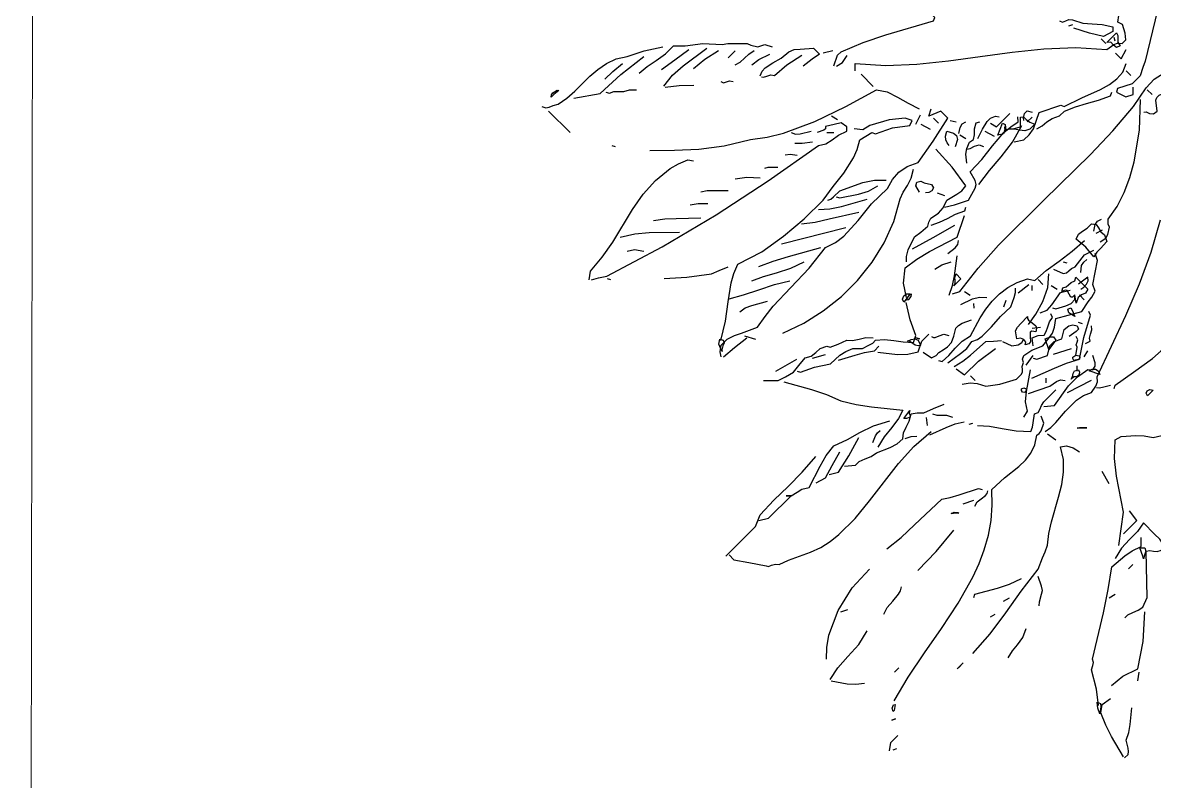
# Model space of a CAD drawing. Header units: inches. Extents: x 70 to 1974, y -315 to 363.
# Drawn here: x 1113.9819 to 1114.406, y 207.624 to 207.9085 of the extents above; entities that cross this region are included whole.
import ezdxf

# ---------------------------------------------------------------- set-up
doc = ezdxf.new("R2010")
doc.units = ezdxf.units.IN
doc.header["$MEASUREMENT"] = 0
doc.layers.add('DERAKHT', color=56, linetype='Continuous', lineweight=9)
doc.layers.add('PDF_stair-open-win', color=7, linetype='Continuous', true_color=0x6d6d6d)
doc.layers.add('Tree', color=91, linetype='Continuous')

# ---------------------------------------------------------------- blocks, each defined once
blk = doc.blocks.new('P057')
at = {"layer": 'Tree', "linetype": 'Continuous'}
for p, q in [((0.19928, 0.01724), (0.19812, 0.01477)), ((0.19812, 0.01477), (0.19928, 0.01724))]:
    blk.add_line(p, q, dxfattribs=at)
for points in [[(0.02189, 0.24959), (0.02422, 0.2541), (0.02175, 0.27431), (0.02044, 0.29525), (0.02058, 0.33887), (0.02117, 0.38336), (0.02044, 0.40546), (0.01855, 0.42713), (0.01564, 0.44225), (0.01535, 0.45025), (0.01724, 0.4581)], [(-0.0351, 0.51582), (0.00241, 0.45461), (0.0043, 0.45039), (0.00706, 0.4453), (0.00706, 0.43745), (0.00241, 0.42815), (0.00357, 0.42597), (0.01041, 0.42815), (0.01259, 0.4328), (0.00924, 0.43629)], [(0.13283, 0.22778), (0.1337, 0.23258), (0.1337, 0.23738), (0.13283, 0.24756), (0.13283, 0.25817), (0.13399, 0.26355), (0.13632, 0.26907), (0.1353, 0.27417), (0.13414, 0.27707), (0.13166, 0.27925), (0.11582, 0.32258), (0.10709, 0.3444), (0.09735, 0.36548), (0.08645, 0.38554)], [(-0.13281, 0.31022), (-0.13616, 0.31371), (-0.12045, 0.32767), (-0.1062, 0.34323), (-0.09254, 0.3601), (-0.0793, 0.3774), (-0.06593, 0.39485), (-0.05226, 0.41171), (-0.03758, 0.42771), (-0.02173, 0.44181), (-0.02071, 0.44748), (-0.01955, 0.4501), (-0.01707, 0.45213), (-0.01707, 0.45562), (-0.02071, 0.45853), (-0.02609, 0.46144), (-0.02958, 0.46028), (-0.03772, 0.47147), (-0.04325, 0.47642), (-0.05022, 0.48093)], [(-0.05822, 0.4328), (-0.05633, 0.43367), (-0.05532, 0.43585), (-0.05444, 0.43803), (-0.05255, 0.43963), (-0.04601, 0.44298), (-0.04107, 0.44719), (-0.03597, 0.4517), (-0.02958, 0.45562), (-0.0274, 0.45344), (-0.02958, 0.44646), (-0.03787, 0.44138), (-0.0479, 0.43629)], [(-0.02507, 0.4453), (-0.02507, 0.45461), (-0.02304, 0.45388), (-0.02158, 0.45228), (-0.01984, 0.45068), (-0.01707, 0.44995), (-0.01809, 0.44748), (-0.02056, 0.44719), (-0.02333, 0.44719), (-0.02507, 0.4453)], [(-0.02173, 0.44995), (-0.02391, 0.45112)], [(-0.01576, 0.44428), (-0.01024, 0.44428), (-0.01242, 0.45112)], [(0.0264, 0.42931), (0.02742, 0.43062), (0.02975, 0.43149), (0.03178, 0.43323), (0.03222, 0.43629), (0.0264, 0.44094), (0.02553, 0.44283), (0.02568, 0.44501), (0.02757, 0.44995)], [(-0.02958, 0.44428), (-0.02507, 0.44428)], [(-0.02173, 0.35268), (-0.01824, 0.35821), (-0.01794, 0.3633), (-0.01882, 0.36824), (-0.02391, 0.37886), (-0.01707, 0.39281), (-0.01474, 0.39383), (-0.01053, 0.40648), (-0.00544, 0.41957), (-0.00355, 0.42611), (-0.00268, 0.43236), (-0.00312, 0.43861), (-0.00559, 0.44428)], [(-0.0021, 0.44094), (0.00241, 0.44094)], [(0.01724, 0.44181), (0.02189, 0.44181)], [(-0.05139, 0.43498), (-0.05022, 0.43745)], [(0.06784, 0.3457), (0.06886, 0.35035), (0.06799, 0.35297), (0.06537, 0.35733), (0.06319, 0.35821), (0.06086, 0.36068), (0.05897, 0.371), (0.05563, 0.38118), (0.05112, 0.39122), (0.04574, 0.40081), (0.03294, 0.41869), (0.01855, 0.43396)], [(-0.01707, 0.36984), (-0.01606, 0.37391), (-0.01562, 0.37798), (-0.01474, 0.3822), (-0.01242, 0.387), (-0.01242, 0.39165), (-0.00922, 0.39907), (-0.00544, 0.40604), (-0.00122, 0.41331), (0.00241, 0.42131), (0.00139, 0.42364)], [(-0.14532, 0.30237), (-0.14866, 0.3092), (-0.14866, 0.31269), (-0.14256, 0.32782), (-0.13514, 0.34236), (-0.119, 0.37202), (-0.12002, 0.37449), (-0.12714, 0.37405), (-0.13499, 0.371)], [(-0.03074, 0.35602), (-0.02885, 0.35821), (-0.02609, 0.36286), (-0.03074, 0.36751), (-0.02928, 0.36911), (-0.02681, 0.36926), (-0.02376, 0.36955), (-0.02042, 0.371), (-0.02042, 0.36635), (-0.02202, 0.363), (-0.02478, 0.36082), (-0.02783, 0.35879), (-0.03074, 0.35602)], [(-0.0274, 0.36751), (-0.02885, 0.36868), (-0.03045, 0.37115), (-0.03045, 0.37391), (-0.0274, 0.37551)], [(-0.02507, 0.36853), (-0.02507, 0.37318)], [(-0.04223, 0.35035), (-0.03758, 0.35137), (-0.03758, 0.35733), (-0.03758, 0.36417)], [(-0.02391, 0.2874), (-0.02027, 0.2935), (-0.01576, 0.30237), (-0.01824, 0.31139), (-0.01955, 0.31357), (-0.02202, 0.31517), (-0.02856, 0.31706), (-0.02885, 0.32855), (-0.0303, 0.34018), (-0.03118, 0.3521), (-0.03074, 0.35821), (-0.02958, 0.36417), (-0.03205, 0.36635)], [(-0.01824, 0.31488), (-0.01998, 0.32694), (-0.02086, 0.33916), (-0.02245, 0.35152), (-0.02609, 0.36417)], [(-0.04107, 0.33669), (-0.04325, 0.34352), (-0.04455, 0.34934), (-0.0447, 0.35268), (-0.04325, 0.35602), (-0.04107, 0.35733)], [(-0.03292, 0.34803), (-0.03641, 0.35602), (-0.03438, 0.35661), (-0.03307, 0.35545), (-0.03074, 0.35137), (-0.03292, 0.34803)], [(-0.03205, 0.35486), (-0.03379, 0.35617), (-0.0335, 0.35486), (-0.03205, 0.3537), (-0.03074, 0.35486), (-0.03205, 0.35486)], [(0.0597, 0.34803), (0.05723, 0.35181), (0.05665, 0.35457), (0.05752, 0.35733)], [(0.14533, 0.28173), (0.14417, 0.28391), (0.14679, 0.29903), (0.1494, 0.31473), (0.14984, 0.32258), (0.1494, 0.33014), (0.14766, 0.33756), (0.14417, 0.34454), (0.14504, 0.3489), (0.14766, 0.35486), (0.14679, 0.35748), (0.14417, 0.36169)], [(0.05504, 0.33553), (0.05374, 0.33901), (0.05417, 0.3425), (0.05504, 0.34628), (0.05504, 0.35035), (0.05766, 0.35225), (0.06043, 0.35181), (0.06333, 0.35094), (0.06653, 0.35137), (0.07104, 0.34919), (0.07118, 0.34279), (0.07118, 0.33916), (0.07205, 0.33553), (0.06363, 0.3364), (0.05504, 0.33553)], [(0.06188, 0.34803), (0.06319, 0.35268)], [(-0.03423, 0.31953), (-0.03917, 0.32346), (-0.04135, 0.32651), (-0.04325, 0.33087), (-0.04252, 0.33407), (-0.04441, 0.33683), (-0.04717, 0.33974), (-0.04921, 0.34352), (-0.0479, 0.3457)], [(-0.04107, 0.34352), (-0.03423, 0.3457)], [(0.22327, 0.20844), (0.2096, 0.22662), (0.18881, 0.24072), (0.17922, 0.24829), (0.17063, 0.25744), (0.1718, 0.2621), (0.17848, 0.26966), (0.18256, 0.27344), (0.18779, 0.27707), (0.19259, 0.28463), (0.19608, 0.29234), (0.19869, 0.30033), (0.20059, 0.30848), (0.20436, 0.32535), (0.20713, 0.33392), (0.21062, 0.34236), (0.2096, 0.34454), (0.19841, 0.34134), (0.18721, 0.33596), (0.17616, 0.33043), (0.17063, 0.32811), (0.16496, 0.32637), (0.1638, 0.32389)], [(-0.05938, 0.10768), (-0.06229, 0.10957), (-0.06505, 0.11335), (-0.06505, 0.11902), (-0.06317, 0.1244), (-0.06099, 0.12891), (-0.05604, 0.13952), (-0.05764, 0.14825), (-0.05866, 0.15712), (-0.05924, 0.17471), (-0.05968, 0.19274), (-0.06171, 0.21062), (-0.05938, 0.2179), (-0.05837, 0.22502), (-0.05895, 0.23942), (-0.06055, 0.25396), (-0.0604, 0.26907), (-0.06229, 0.27576), (-0.06273, 0.28231), (-0.06142, 0.28914), (-0.05822, 0.29641), (-0.06128, 0.31386), (-0.06505, 0.33204), (-0.07204, 0.33204), (-0.07538, 0.32389), (-0.07785, 0.32855)], [(-0.06287, 0.33204), (-0.05938, 0.33422)], [(-0.05255, 0.32986), (-0.05488, 0.33349), (-0.05546, 0.33625), (-0.05473, 0.33887)], [(-0.04107, 0.32637), (-0.03976, 0.32825), (-0.03888, 0.33131), (-0.03728, 0.33422), (-0.03423, 0.33553)], [(0.04719, 0.21062), (0.04937, 0.21193), (0.04966, 0.21804), (0.04923, 0.22458), (0.04923, 0.23142), (0.05068, 0.23811), (0.04676, 0.25134), (0.0453, 0.25817), (0.04443, 0.26515), (0.04443, 0.27227), (0.04545, 0.27925), (0.04748, 0.28624), (0.05068, 0.29307), (0.05504, 0.29554), (0.05577, 0.30601), (0.05737, 0.31677), (0.05897, 0.32782), (0.0597, 0.33887)], [(0.05853, 0.31022), (0.06537, 0.31269), (0.06653, 0.31459), (0.06668, 0.31677), (0.06683, 0.31909), (0.06784, 0.32171), (0.06653, 0.33204), (0.06886, 0.33887)], [(0.07002, 0.21062), (0.07322, 0.21528), (0.07699, 0.21819), (0.08237, 0.22095), (0.08819, 0.2288), (0.09386, 0.23927), (0.09386, 0.24378), (0.09328, 0.24566), (0.09197, 0.24683), (0.09052, 0.24814), (0.08921, 0.25061), (0.08703, 0.25192), (0.08586, 0.2541), (0.08732, 0.26064), (0.09052, 0.26806), (0.08965, 0.27489), (0.08892, 0.27867), (0.08703, 0.28274), (0.08354, 0.2874), (0.08776, 0.29496), (0.0927, 0.30339), (0.0911, 0.3111), (0.09052, 0.31517), (0.08921, 0.31953), (0.08484, 0.32171), (0.07554, 0.33553), (0.07104, 0.33771)], [(-0.07204, 0.3252), (-0.06738, 0.3252)], [(-0.05139, 0.31953), (-0.05371, 0.31982), (-0.05575, 0.32069), (-0.05764, 0.32229), (-0.05938, 0.3252), (-0.05517, 0.32753), (-0.05269, 0.32782), (-0.05022, 0.32637), (-0.0479, 0.32171)], [(-0.05139, 0.32986), (-0.04674, 0.33087)], [(0.07322, 0.32171), (0.07031, 0.32549), (0.06973, 0.32811), (0.07002, 0.33087)], [(-0.1933, 0.17282), (-0.18152, 0.18474), (-0.17033, 0.1971), (-0.15971, 0.21091), (-0.14997, 0.22662), (-0.14313, 0.23593), (-0.13718, 0.24566), (-0.12772, 0.26646), (-0.12002, 0.28856), (-0.11318, 0.31139), (-0.10708, 0.31546), (-0.09966, 0.31793), (-0.09152, 0.32011), (-0.08352, 0.32287)], [(-0.07785, 0.31371), (-0.08003, 0.32055)], [(-0.07538, 0.31604), (-0.06854, 0.31822)], [(0.0597, 0.31822), (0.06188, 0.31953)], [(0.07322, 0.30339), (0.07205, 0.30572), (0.07322, 0.30761), (0.07336, 0.30993), (0.0735, 0.31226), (0.07452, 0.31488), (0.07322, 0.31706), (0.08484, 0.31706), (0.08543, 0.31401), (0.08456, 0.31124), (0.08412, 0.30833), (0.08586, 0.30455), (0.08136, 0.30804), (0.08121, 0.30586), (0.08048, 0.30499), (0.07816, 0.30572), (0.07554, 0.30645), (0.07424, 0.30557), (0.07322, 0.30339)], [(0.08136, 0.31371), (0.08194, 0.31604), (0.08179, 0.3188), (0.08092, 0.32127), (0.07889, 0.32287), (0.07787, 0.31488)], [(-0.1568, 0.30339), (-0.15331, 0.3092)], [(-0.14401, 0.30339), (-0.14285, 0.30819), (-0.14401, 0.31371)], [(-0.12816, 0.31139), (-0.11653, 0.31139)], [(-0.06738, 0.11553), (-0.07436, 0.12702), (-0.0825, 0.13749), (-0.09021, 0.14825), (-0.09341, 0.15406), (-0.09603, 0.16032), (-0.0905, 0.17791), (-0.08745, 0.19594), (-0.08599, 0.21426), (-0.0857, 0.23244), (-0.08745, 0.24378), (-0.0889, 0.25541), (-0.09152, 0.26733), (-0.09384, 0.27329), (-0.09719, 0.27925), (-0.09501, 0.28856), (-0.09254, 0.28958), (-0.08716, 0.30078), (-0.08003, 0.31022), (-0.0812, 0.31371), (-0.0857, 0.31139), (-0.09268, 0.30281), (-0.09937, 0.29089), (-0.10053, 0.28536), (-0.10533, 0.28173)], [(-0.01576, 0.24276), (-0.01838, 0.24537), (-0.02071, 0.24945), (-0.02391, 0.25875), (-0.02333, 0.26399), (-0.02274, 0.27024), (-0.0242, 0.27286), (-0.02507, 0.27562), (-0.02391, 0.28173), (-0.0242, 0.28652), (-0.02609, 0.29205), (-0.0242, 0.29961), (-0.02333, 0.30383), (-0.02391, 0.30804), (-0.03946, 0.31051), (-0.05604, 0.31139)], [(0.08354, 0.31022), (0.08819, 0.31022)], [(-0.17614, 0.2621), (-0.17731, 0.26515), (-0.1776, 0.2682), (-0.17629, 0.27431), (-0.1744, 0.28071), (-0.17396, 0.2874), (-0.17236, 0.29118), (-0.1696, 0.29423), (-0.16364, 0.30106), (-0.15782, 0.30106), (-0.15898, 0.2951), (-0.16015, 0.2874)], [(0.07322, 0.2714), (0.07176, 0.27998), (0.06901, 0.28943), (0.06464, 0.29845), (0.05853, 0.30572)], [(0.06537, 0.30106), (0.07002, 0.30237)], [(0.07322, 0.28274), (0.07525, 0.28725), (0.07496, 0.29219), (0.07322, 0.30237), (0.0767, 0.30804)], [(0.0767, 0.29089), (0.07889, 0.29205), (0.08223, 0.29845), (0.08354, 0.30208), (0.08354, 0.30572), (0.08136, 0.30804)], [(0.1007, 0.24727), (0.1068, 0.26283), (0.11015, 0.27097), (0.11451, 0.27925), (0.10607, 0.29176), (0.09851, 0.30572), (0.09604, 0.30673)], [(0.10986, 0.28958), (0.11102, 0.29307), (0.10913, 0.29423), (0.10768, 0.2967), (0.10622, 0.29932), (0.10419, 0.30106)], [(-0.02173, 0.27242), (-0.01896, 0.2778), (-0.01707, 0.28347), (-0.01519, 0.28943), (-0.01242, 0.29554), (-0.01358, 0.29772)], [(0.05621, 0.29772), (0.06086, 0.29772)], [(0.08703, 0.29641), (0.08484, 0.29772), (0.08558, 0.29976), (0.08732, 0.29947), (0.09168, 0.29772), (0.08703, 0.29641)], [(0.09168, 0.25744), (0.09386, 0.25875), (0.09735, 0.26558), (0.09386, 0.2714), (0.09371, 0.27562), (0.09604, 0.28056), (0.0927, 0.28624), (0.09328, 0.2903), (0.09473, 0.29263), (0.09735, 0.29423), (0.09953, 0.29336), (0.09968, 0.29103), (0.09851, 0.28522)], [(0.09604, 0.29641), (0.09851, 0.29772)], [(0.16496, 0.29423), (0.16307, 0.29496), (0.16235, 0.2967), (0.16307, 0.29859), (0.16496, 0.2999), (0.16496, 0.29423)], [(-0.17498, 0.2621), (-0.17367, 0.26297), (-0.17265, 0.26515), (-0.17134, 0.26762), (-0.16931, 0.26907), (-0.16844, 0.28012), (-0.16582, 0.29205)], [(-0.04107, 0.14883), (-0.03583, 0.1638), (-0.03234, 0.17907), (-0.03045, 0.19478), (-0.03045, 0.21034), (-0.0322, 0.22604), (-0.03583, 0.2413), (-0.0415, 0.25614), (-0.04921, 0.27024), (-0.05095, 0.27489), (-0.05226, 0.28012), (-0.05386, 0.28551), (-0.05706, 0.29089)], [(-0.04325, 0.28274), (-0.0479, 0.28391), (-0.04921, 0.28624), (-0.0479, 0.28856), (-0.04528, 0.28943), (-0.04107, 0.29205), (-0.03859, 0.29161), (-0.03787, 0.28943), (-0.03845, 0.28696), (-0.0399, 0.28522)], [(-0.03423, 0.29089), (-0.02958, 0.29307)], [(0.00139, 0.2256), (-0.00689, 0.23112), (-0.01358, 0.23927), (-0.01213, 0.24901), (-0.00966, 0.2589), (-0.00326, 0.27925), (-0.01024, 0.29307)], [(0.05286, 0.28173), (0.05403, 0.29089)], [(0.05853, 0.28958), (0.05621, 0.29205)], [(0.08586, 0.2634), (0.08136, 0.26675), (0.08311, 0.27068), (0.08586, 0.27373), (0.08514, 0.27649), (0.08368, 0.27955), (0.08209, 0.28289), (0.08136, 0.28624), (0.07889, 0.2874)], [(0.11102, 0.27925), (0.10768, 0.28391), (0.10593, 0.28463), (0.1052, 0.28624), (0.10433, 0.28783), (0.10201, 0.28856)], [(0.11567, 0.28274), (0.11451, 0.2874)], [(0.12018, 0.23927), (0.12483, 0.24494), (0.12207, 0.26122), (0.12207, 0.26966), (0.12353, 0.27824), (0.12599, 0.28056), (0.12542, 0.28332), (0.12381, 0.28493), (0.11916, 0.2874)], [(-0.23576, 0.20495), (-0.23503, 0.21208), (-0.23357, 0.21935), (-0.23227, 0.22706), (-0.23227, 0.23462), (-0.2266, 0.24029), (-0.21933, 0.25003), (-0.20944, 0.25875), (-0.20726, 0.26195), (-0.20449, 0.26471), (-0.19795, 0.2714), (-0.19534, 0.27227), (-0.19112, 0.27489), (-0.18894, 0.27925), (-0.18428, 0.28173)], [(-0.15898, 0.08238), (-0.15651, 0.0866), (-0.15331, 0.09154), (-0.14081, 0.1324), (-0.13034, 0.17369), (-0.12162, 0.21513), (-0.11435, 0.25643), (-0.11158, 0.26093), (-0.11057, 0.26588), (-0.10969, 0.27125), (-0.10751, 0.27707), (-0.10969, 0.27925), (-0.11435, 0.27824), (-0.11682, 0.27417), (-0.12002, 0.26907), (-0.119, 0.26806), (-0.11929, 0.26646), (-0.12118, 0.2621)], [(-0.12249, 0.27707), (-0.11784, 0.27824)], [(-0.01925, 0.25192), (-0.01474, 0.26748), (-0.01024, 0.28391)], [(0.00008, 0.26675), (0.00081, 0.273), (0.00052, 0.27591), (-0.00108, 0.27824)], [(0.05286, 0.21411), (0.05432, 0.22458), (0.0549, 0.23011), (0.05403, 0.23593), (0.05577, 0.23956), (0.0565, 0.24348), (0.0565, 0.25235), (0.05577, 0.26181), (0.05621, 0.2714), (0.0533, 0.27751), (0.05156, 0.28056), (0.04937, 0.28274)], [(0.09953, 0.26907), (0.10535, 0.28056)], [(0.11233, 0.27591), (0.11102, 0.27635), (0.11044, 0.27707), (0.11087, 0.2794), (0.11262, 0.28071), (0.11364, 0.28042), (0.11451, 0.27925), (0.11233, 0.27591)], [(0.12483, 0.27824), (0.12542, 0.28056), (0.12701, 0.28216), (0.1292, 0.2826), (0.13166, 0.28173), (0.12483, 0.27824)], [(0.13632, 0.27373), (0.13777, 0.27504), (0.13908, 0.27693), (0.14199, 0.28173)], [(-0.1933, 0.25526), (-0.19228, 0.2589), (-0.19214, 0.26297), (-0.19199, 0.26704), (-0.19112, 0.2714)], [(-0.18545, 0.2634), (-0.18457, 0.26937), (-0.18181, 0.27707)], [(-0.11653, 0.26675), (-0.11318, 0.27024)], [(-0.08352, 0.23462), (-0.0825, 0.23665), (-0.0825, 0.23898), (-0.08222, 0.24494), (-0.07509, 0.26006), (-0.07058, 0.26675), (-0.06505, 0.27242)], [(0.02073, 0.24727), (0.01768, 0.25366), (0.01419, 0.25919), (0.00575, 0.27024)], [(0.05286, 0.26806), (0.05068, 0.27242)], [(0.07452, 0.25875), (0.07002, 0.2621), (0.06915, 0.26486), (0.06901, 0.26806), (0.06886, 0.27489), (0.06988, 0.27373), (0.07104, 0.27344), (0.07409, 0.27402), (0.07729, 0.27431), (0.07874, 0.27344), (0.08019, 0.2714), (0.07816, 0.2698), (0.07772, 0.26864), (0.07991, 0.26646), (0.08252, 0.26399), (0.08266, 0.26224), (0.08136, 0.25991), (0.08048, 0.26166), (0.0783, 0.26195), (0.07598, 0.26093), (0.07452, 0.25875)], [(0.0767, 0.2714), (0.08019, 0.27591)], [(0.09502, 0.26907), (0.08819, 0.27242), (0.08965, 0.27606), (0.0911, 0.27751), (0.09386, 0.27707), (0.09502, 0.26907)], [(0.11916, 0.27242), (0.11669, 0.27489)], [(0.12018, 0.26558), (0.1196, 0.26748), (0.11843, 0.26922), (0.11786, 0.27125), (0.11916, 0.27373), (0.12076, 0.273), (0.12178, 0.27125), (0.12178, 0.26937), (0.12018, 0.26806), (0.12018, 0.26558)], [(0.12483, 0.25744), (0.1305, 0.27489)], [(-0.0812, 0.24029), (-0.07887, 0.2416), (-0.07174, 0.25235), (-0.06825, 0.25846), (-0.06636, 0.26558)], [(0.00139, 0.25308), (0.0027, 0.25832), (0.00575, 0.26442)], [(0.03106, 0.24843), (0.03382, 0.25686), (0.03643, 0.26108), (0.04007, 0.26442)], [(-0.20013, 0.25526), (-0.20013, 0.2621)], [(-0.13383, 0.24959), (-0.13092, 0.25104), (-0.12889, 0.25337), (-0.12467, 0.25991)], [(-0.12685, 0.24625), (-0.12336, 0.24988), (-0.119, 0.25526)], [(0.01855, 0.2541), (0.01797, 0.25599), (0.01666, 0.25716), (0.01506, 0.25846), (0.01389, 0.26093), (0.01855, 0.26093), (0.01855, 0.2541)], [(0.0264, 0.25643), (0.03106, 0.25744)], [(0.03905, 0.25308), (0.03673, 0.25526)], [(0.06886, 0.25061), (0.07554, 0.25308), (0.07801, 0.25671), (0.0786, 0.25948), (0.07787, 0.2621)], [(0.09168, 0.25061), (0.09052, 0.25875)], [(0.10637, 0.23811), (0.1132, 0.25192), (0.11422, 0.25744), (0.11538, 0.26006), (0.11786, 0.2621)], [(-0.21744, 0.21062), (-0.2186, 0.22008), (-0.21802, 0.22967), (-0.21511, 0.24959)], [(-0.21177, 0.23345), (-0.21089, 0.24334), (-0.20828, 0.2541)], [(-0.08352, 0.2256), (-0.07843, 0.23142), (-0.07392, 0.23811), (-0.06505, 0.2541)], [(0.05752, 0.21528), (0.05926, 0.22196), (0.05999, 0.22865), (0.06086, 0.24276), (0.06435, 0.24639), (0.06784, 0.25061)], [(0.11567, 0.22444), (0.11451, 0.22909), (0.10913, 0.23273), (0.10448, 0.23811), (0.09604, 0.25061)], [(0.09735, 0.19812), (0.10346, 0.20365), (0.11073, 0.20859), (0.11858, 0.21411), (0.12599, 0.22095), (0.12469, 0.22386), (0.12294, 0.22618), (0.11916, 0.23127), (0.12032, 0.2336), (0.11974, 0.23593), (0.11858, 0.23854), (0.11786, 0.2416), (0.11786, 0.25308)], [(0.10986, 0.25192), (0.10768, 0.2541)], [(0.14664, 0.24494), (0.15057, 0.24901), (0.15115, 0.24959), (0.14766, 0.24625), (0.14664, 0.24494)], [(-0.2266, 0.21746), (-0.22485, 0.22851), (-0.22325, 0.24029)], [(-0.19228, 0.24029), (-0.19039, 0.24101), (-0.18938, 0.24276), (-0.18836, 0.2448), (-0.18647, 0.24625)], [(-0.12584, 0.23593), (-0.1238, 0.23869), (-0.12002, 0.2416)], [(-0.08469, 0.21062), (-0.07902, 0.21804), (-0.07378, 0.22633), (-0.06287, 0.24378)], [(0.03571, 0.20728), (0.04254, 0.20844), (0.04356, 0.21193), (0.04356, 0.2147), (0.04429, 0.2179), (0.04501, 0.22153), (0.04472, 0.2256), (0.04283, 0.22967), (0.04007, 0.23462), (0.03993, 0.23723), (0.04065, 0.23999), (0.04356, 0.24625)], [(0.0597, 0.21528), (0.06653, 0.21629), (0.06683, 0.22967), (0.06886, 0.24378)], [(0.10302, 0.23593), (0.10157, 0.23622), (0.10084, 0.23694), (0.10142, 0.23869), (0.10317, 0.23927), (0.10389, 0.23854), (0.10419, 0.23694), (0.10302, 0.23593)], [(0.18997, 0.02509), (0.18532, 0.04341), (0.18154, 0.0629), (0.1779, 0.08296), (0.17369, 0.10303), (0.16816, 0.12265), (0.16468, 0.13225), (0.16046, 0.14141), (0.15551, 0.15043), (0.14969, 0.15886), (0.14286, 0.16672), (0.13501, 0.17413), (0.13559, 0.18576), (0.13705, 0.19812), (0.13719, 0.20437), (0.13646, 0.21048), (0.13428, 0.21644), (0.1305, 0.22211), (0.13094, 0.224), (0.13065, 0.22633), (0.12818, 0.23127), (0.12353, 0.23345)], [(0.20495, 0.08587), (0.20379, 0.10375), (0.20131, 0.12149), (0.19826, 0.13938), (0.19594, 0.15799), (0.19244, 0.1657), (0.19099, 0.16977), (0.18895, 0.17413), (0.18387, 0.18038), (0.17936, 0.18736), (0.17092, 0.20263), (0.16641, 0.21019), (0.16133, 0.21717), (0.15522, 0.22313), (0.14766, 0.22778), (0.14999, 0.23127), (0.1542, 0.23345), (0.15915, 0.23462)], [(0.18895, 0.23345), (0.17965, 0.23593)], [(-0.26658, 0.142), (-0.26396, 0.14316), (-0.26265, 0.14519), (-0.26164, 0.14796), (-0.25975, 0.15101), (-0.25844, 0.15813), (-0.25815, 0.16526), (-0.258, 0.17965), (-0.25742, 0.18678), (-0.25611, 0.1939), (-0.25364, 0.20074), (-0.24942, 0.20728), (-0.24405, 0.21819), (-0.23692, 0.22909)], [(-0.21642, 0.21062), (-0.21046, 0.21819), (-0.20362, 0.2256)], [(-0.12932, 0.21978), (-0.12831, 0.22182), (-0.12685, 0.22313), (-0.12351, 0.22662)], [(-0.08469, 0.19129), (-0.06171, 0.23011)], [(0.00241, 0.22211), (0.00023, 0.22298), (-0.00065, 0.22516), (-0.00035, 0.22749), (0.00139, 0.22909), (0.00241, 0.22211)], [(0.00139, 0.22778), (0.00241, 0.22444), (0.00343, 0.22575), (0.00314, 0.22822), (0.00227, 0.22967), (0.00139, 0.22778)], [(0.03222, 0.21876), (0.03367, 0.21921), (0.03455, 0.22008), (0.03571, 0.22284), (0.03716, 0.22589), (0.04007, 0.22778)], [(0.13501, 0.22778), (0.14199, 0.22909)], [(0.21992, 0.21629), (0.21992, 0.22909), (0.21178, 0.23011)], [(0.26107, 0.17631), (0.26107, 0.17936), (0.26238, 0.18285), (0.26384, 0.18649), (0.26456, 0.19013), (0.26209, 0.19696), (0.23926, 0.21876), (0.24072, 0.2208), (0.24275, 0.22226), (0.24464, 0.224), (0.2461, 0.22662), (0.24493, 0.23011), (0.23999, 0.23112), (0.23505, 0.23112), (0.22429, 0.23127), (0.22559, 0.224), (0.22559, 0.21629), (0.22589, 0.2083), (0.22777, 0.2003)], [(-0.01576, 0.13734), (-0.01358, 0.13851), (-0.00937, 0.14767), (-0.00326, 0.15697), (-0.00283, 0.1657), (-0.00181, 0.1702), (0.00008, 0.17514), (0.00474, 0.1798), (0.00634, 0.18445), (0.00721, 0.18736), (0.00706, 0.19013), (0.01114, 0.19478), (0.01593, 0.1987), (0.02117, 0.20263), (0.0264, 0.20728), (0.02422, 0.21193), (0.01389, 0.21673), (0.00357, 0.22313)], [(0.01389, 0.18547), (0.02451, 0.1939), (0.02931, 0.19885), (0.03324, 0.20495), (0.02975, 0.21193), (0.02975, 0.21876)], [(0.07002, 0.21876), (0.07452, 0.21876)], [(0.29074, 0.12135), (0.28187, 0.12818), (0.27023, 0.13516), (0.26864, 0.13792), (0.26762, 0.13967), (0.26558, 0.14083), (0.24843, 0.1686), (0.23941, 0.18213), (0.23025, 0.19463), (0.23112, 0.20626), (0.23228, 0.21222), (0.23461, 0.21876), (0.23025, 0.22313)], [(0.24174, 0.21382), (0.24013, 0.2147), (0.23461, 0.21746), (0.23708, 0.21978), (0.23912, 0.21862), (0.24043, 0.21615), (0.24174, 0.21382)], [(-0.25509, 0.16133), (-0.24477, 0.17631), (-0.2439, 0.19536), (-0.24143, 0.21528)], [(-0.13834, 0.2003), (-0.13354, 0.2067), (-0.12685, 0.21281)], [(-0.08469, 0.16947), (-0.08047, 0.17893), (-0.07523, 0.18852), (-0.06389, 0.20844)], [(0.02291, 0.20495), (0.02393, 0.20757), (0.02539, 0.20975), (0.02757, 0.21077), (0.03106, 0.20946), (0.03033, 0.20801), (0.02844, 0.20685), (0.02422, 0.20597), (0.02291, 0.20495)], [(0.02539, 0.21062), (0.02757, 0.21193), (0.02539, 0.21062)], [(-0.24942, 0.18547), (-0.24928, 0.19303), (-0.24826, 0.20161)], [(0.23926, 0.20161), (0.23926, 0.20597), (0.23926, 0.20161)], [(-0.24259, 0.1798), (-0.24041, 0.18096), (-0.23896, 0.18387), (-0.23677, 0.1862), (-0.2343, 0.18881), (-0.23227, 0.19231), (-0.22892, 0.19565)], [(-0.0812, 0.15915), (-0.07771, 0.16672), (-0.0732, 0.175), (-0.06854, 0.18416), (-0.06505, 0.19347)], [(0.07889, 0.17064), (0.08325, 0.18213), (0.08572, 0.18809), (0.08921, 0.19347)], [(0.0927, 0.19463), (0.09386, 0.19696)], [(-0.16015, 0.08122), (-0.16364, 0.08587), (-0.16466, 0.09838), (-0.16698, 0.11074), (-0.17309, 0.13589), (-0.17527, 0.14854), (-0.17614, 0.16104), (-0.17469, 0.17384), (-0.17294, 0.18024), (-0.17047, 0.18663), (-0.16713, 0.18881)], [(-0.14866, 0.17747), (-0.14633, 0.18126), (-0.14328, 0.18431), (-0.13616, 0.19129)], [(-0.0274, 0.1167), (-0.02042, 0.12367), (-0.01867, 0.12891), (-0.01707, 0.13516), (-0.01766, 0.14098), (-0.01824, 0.14767), (-0.0162, 0.1513), (-0.01591, 0.15537), (-0.01562, 0.15944), (-0.01358, 0.1638), (-0.0114, 0.16482), (-0.00893, 0.1702), (-0.00675, 0.17631), (-0.00384, 0.17893), (-0.00137, 0.18271), (0.0011, 0.18678), (0.00474, 0.19013)], [(-0.00108, 0.16264), (0.00445, 0.17311), (0.00765, 0.17893), (0.01157, 0.18445), (0.01157, 0.18881)], [(0.05286, 0.11451), (0.05752, 0.12018), (0.05766, 0.12382), (0.05926, 0.12775), (0.06101, 0.13196), (0.06188, 0.13618), (0.06581, 0.14549), (0.06755, 0.15057), (0.06784, 0.15566), (0.06522, 0.15886), (0.06377, 0.16279), (0.06232, 0.16729), (0.0597, 0.17166), (0.06217, 0.17514), (0.06537, 0.17849), (0.06799, 0.18503), (0.07104, 0.19231)], [(0.07002, 0.18198), (0.07278, 0.18344), (0.07481, 0.18562), (0.07743, 0.18809), (0.08136, 0.19013)], [(0.28739, 0.13734), (0.28841, 0.14723), (0.29205, 0.15799), (0.28128, 0.17384), (0.26791, 0.18881)], [(-0.08352, 0.13952), (-0.07843, 0.14825), (-0.07363, 0.15813), (-0.06854, 0.16817), (-0.06287, 0.17747)], [(0.07322, 0.17413), (0.06886, 0.17747)], [(0.24392, 0.17849), (0.24493, 0.18314)], [(-0.1475, 0.16599), (-0.14444, 0.17064), (-0.13965, 0.17514)], [(0.04007, 0.01593), (0.04472, 0.01593), (0.05315, 0.02189), (0.06319, 0.02844), (0.0645, 0.02931), (0.06551, 0.03149), (0.06683, 0.03396), (0.06886, 0.03541), (0.07118, 0.04196), (0.07452, 0.04923), (0.07801, 0.0565), (0.08063, 0.06377), (0.08223, 0.07118), (0.08311, 0.07875), (0.08325, 0.09416), (0.08165, 0.10972), (0.07758, 0.14156), (0.0767, 0.15726), (0.07787, 0.17282)], [(0.05853, 0.16599), (0.05752, 0.17282), (0.05839, 0.17122), (0.05999, 0.17049), (0.06086, 0.16962), (0.0597, 0.16729), (0.05853, 0.16599)], [(0.13501, 0.15799), (0.13399, 0.16104), (0.13443, 0.16439), (0.13501, 0.16817), (0.13472, 0.16991), (0.13385, 0.17166)], [(-0.15782, 0.14083), (-0.15317, 0.14708), (-0.14779, 0.15275), (-0.13616, 0.16482)], [(-0.01707, 0.12585), (-0.00006, 0.13545), (0.00953, 0.14025), (0.01957, 0.14418), (0.02873, 0.1497), (0.0373, 0.15595), (0.05403, 0.16947), (0.05592, 0.16337), (0.05694, 0.15581), (0.05781, 0.14767), (0.0597, 0.13952)], [(0.06886, 0.15697), (0.0706, 0.16075), (0.07322, 0.1638)], [(0.1132, 0.09488), (0.11451, 0.10724), (0.11494, 0.11975), (0.11567, 0.14549), (0.11887, 0.15028), (0.12192, 0.15595), (0.12818, 0.16831), (0.1305, 0.16947)], [(-0.26658, 0.15101), (-0.26745, 0.15232), (-0.26775, 0.15392), (-0.26702, 0.15712), (-0.26614, 0.15785), (-0.26658, 0.15348), (-0.26658, 0.15101)], [(-0.21395, 0.15697), (-0.21177, 0.15799)], [(-0.12467, 0.118), (-0.11435, 0.12964), (-0.10402, 0.14301), (-0.10184, 0.14839), (-0.09937, 0.1545)], [(-0.07204, 0.13851), (-0.07131, 0.14287), (-0.06927, 0.14723), (-0.06389, 0.15697)], [(-0.01474, 0.15101), (-0.01024, 0.15915)], [(0.03789, 0.0469), (0.04138, 0.05272), (0.04138, 0.07438), (0.04254, 0.07903), (0.04342, 0.08267), (0.04603, 0.08703), (0.04109, 0.10259), (0.03891, 0.11074), (0.03789, 0.11902), (0.04138, 0.12862), (0.04399, 0.13807), (0.04734, 0.14781), (0.05286, 0.15799)], [(0.12818, 0.15348), (0.13166, 0.16032)], [(0.21411, 0.14083), (0.21236, 0.14301), (0.2096, 0.14767), (0.20815, 0.14985), (0.20567, 0.15159), (0.19928, 0.1545)], [(0.29772, 0.15232), (0.29423, 0.15697)], [(-0.16582, 0.1167), (-0.16029, 0.12542), (-0.15404, 0.13298), (-0.13965, 0.14767)], [(0.05504, 0.13952), (0.05315, 0.14388), (0.05257, 0.14636), (0.05286, 0.14883)], [(0.12701, 0.14301), (0.12803, 0.14505), (0.12978, 0.14665), (0.1305, 0.14679), (0.12818, 0.14418), (0.12701, 0.14301)], [(-0.26106, 0.14301), (-0.24041, 0.14301)], [(-0.02609, 0.12702), (-0.02173, 0.14301)], [(0.17863, 0.11335), (0.17747, 0.11553), (0.18546, 0.1292), (0.18925, 0.13705), (0.19244, 0.14549)], [(-0.05822, 0.1292), (-0.05139, 0.13269)], [(0.04937, 0.10303), (0.05286, 0.1087), (0.04996, 0.12149), (0.04603, 0.13516)], [(0.1385, 0.09954), (0.13821, 0.11742), (0.13632, 0.13618)], [(0.32854, 0.1087), (0.32854, 0.11204), (0.32737, 0.11379), (0.32549, 0.1151), (0.32069, 0.118), (0.31836, 0.12295), (0.31516, 0.1276), (0.30789, 0.13618)], [(-0.05822, 0.1087), (-0.0575, 0.11859), (-0.05604, 0.1292)], [(0.19463, 0.12585), (0.19594, 0.13051)], [(0.22429, 0.10085), (0.22284, 0.10623), (0.2224, 0.11175), (0.22153, 0.11771), (0.21862, 0.12367)], [(0.32752, 0.1087), (0.31196, 0.11262), (0.30382, 0.11539), (0.29539, 0.11902), (0.29205, 0.12367), (0.29321, 0.13051)], [(-0.15564, 0.11335), (-0.15288, 0.11771), (-0.1475, 0.12135)], [(-0.06142, 0.11074), (-0.06346, 0.11131), (-0.06666, 0.11262), (-0.06854, 0.11553), (-0.06636, 0.1167), (-0.06476, 0.11582), (-0.06375, 0.11379), (-0.06244, 0.11146), (-0.06142, 0.11074)], [(0.04719, 0.0927), (0.04937, 0.09954), (0.04661, 0.10884), (0.04356, 0.11902)], [(0.29539, 0.118), (0.29161, 0.11975), (0.28856, 0.12237), (0.29074, 0.12324), (0.29248, 0.12193), (0.29539, 0.118)], [(0.19594, 0.11204), (0.19681, 0.11553)], [(0.03905, 0.01375), (0.03905, 0.04239), (0.03571, 0.05025), (0.03527, 0.06392), (0.03542, 0.07744), (0.03542, 0.0911), (0.0344, 0.10521)], [(-0.15215, 0.09052), (-0.14997, 0.09154)], [(0.14315, 0.06188), (0.14155, 0.06682), (0.14127, 0.07264), (0.14068, 0.0786), (0.13996, 0.08136), (0.1385, 0.08369)], [(0.03905, 0.07206), (0.04138, 0.07438), (0.03905, 0.07206)], [(0.13733, 0.01259), (0.13181, 0.0184), (0.12687, 0.02538), (0.11945, 0.04167), (0.11524, 0.05941), (0.11451, 0.07671)], [(0.20495, 0.07671), (0.20495, 0.07206), (0.20495, 0.07671)], [(0.20495, 0.07089), (0.20495, 0.07555), (0.20495, 0.07089)], [(0.12134, 0.04239), (0.12353, 0.0469)], [(0.14882, 0.00445), (0.14679, 0.0139), (0.14635, 0.02422), (0.14577, 0.03513), (0.14315, 0.04589)], [(0.1763, 0.03905), (0.1763, 0.04341)], [(0.19463, 0.01942), (0.19259, 0.02073), (0.19157, 0.02291), (0.19215, 0.02379), (0.19463, 0.02059), (0.19463, 0.01942)], [(0.14999, 0.00445), (0.159, 0.0107), (0.16336, 0.01477), (0.16715, 0.01942)], [(0.21178, -0.00123), (0.20844, 0.00343), (0.20844, 0.01026)], [(0.21309, 0.0011), (0.21411, 0.00343)]]:
    blk.add_lwpolyline(points, dxfattribs=at)

msp = doc.modelspace()

# ---------------------------------------------------------------- linework, layer by layer
at = {"layer": 'PDF_stair-open-win', "lineweight": 9}
msp.add_lwpolyline([(1114.9701, 205.40039), (1113.98189, 205.40039), (1113.99336, 213.19192), (1114.9701, 213.19192)], close=True, dxfattribs=at)

# ---------------------------------------------------------------- block references
at = {"layer": 'DERAKHT', "xscale": 0.5496747334239239, "yscale": 0.5496747334239239, "zscale": 0.5496747334239239, "rotation": 315.0000000000002}
msp.add_blockref('P057', (1114.22485, 207.71831), dxfattribs=at)

doc.saveas('drawing.dxf')
